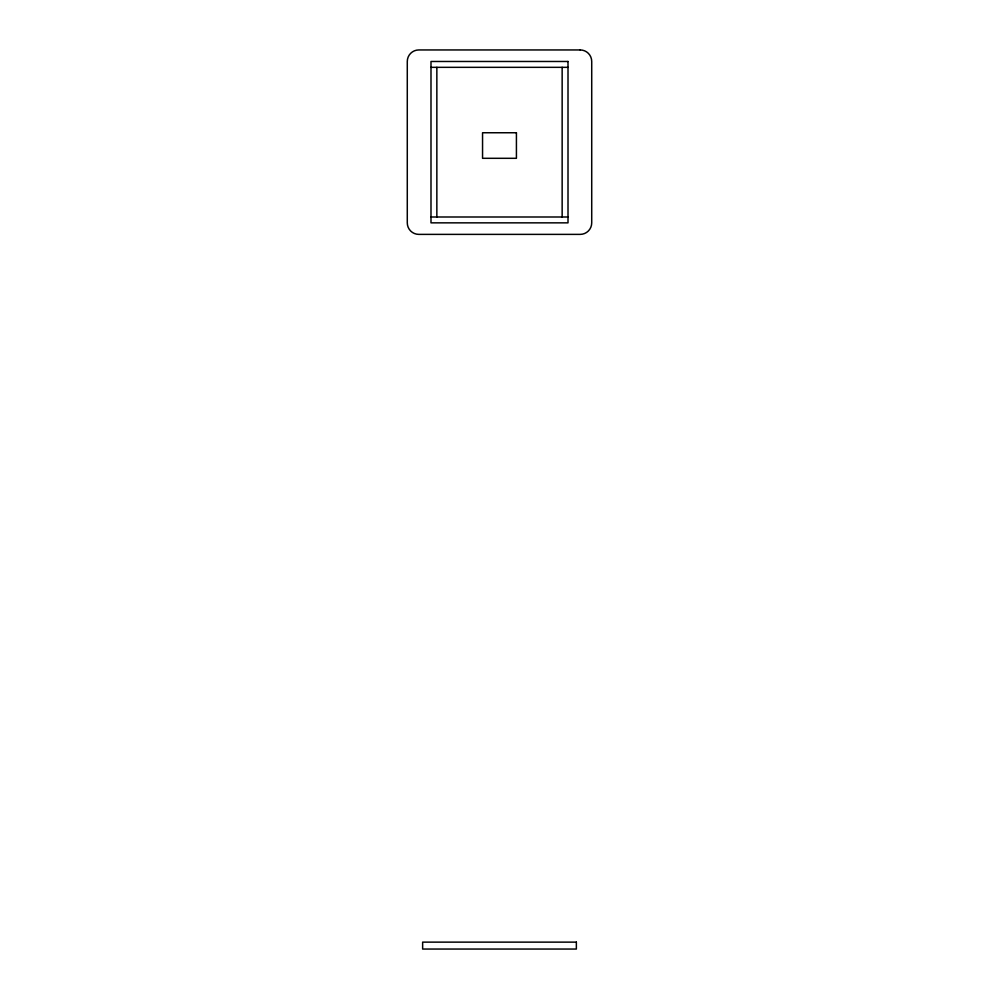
<?xml version="1.0" encoding="UTF-8"?>
<svg xmlns="http://www.w3.org/2000/svg" width="999" height="999" viewBox="0 0 999 999"><rect width="100%" height="100%" fill="white"/><g stroke="black" fill="none" stroke-linecap="round" stroke-linejoin="round"><path stroke-width="1.5" d="M430.994 67.333L568.006 67.333M430.994 216.995L568.006 216.995M562.15 67.333L562.15 216.995M436.85 67.333L436.85 216.995M580.194 49.95L418.806 49.95A11.526 11.526 0 0 0 407.28 61.476L407.28 222.852A11.526 11.526 0 0 0 418.806 234.378L580.194 234.378A11.526 11.526 0 0 0 591.72 222.852L591.72 61.476A11.526 11.526 0 0 0 580.194 49.95M568.006 61.476L430.994 61.476L430.994 222.852L568.006 222.852L568.006 61.476M516.421 132.755L482.554 132.755L482.554 158.304L516.421 158.304L516.421 132.755M576.361 942.132L422.639 942.132L422.639 949.05L576.361 949.05L576.361 942.132"/></g></svg>
